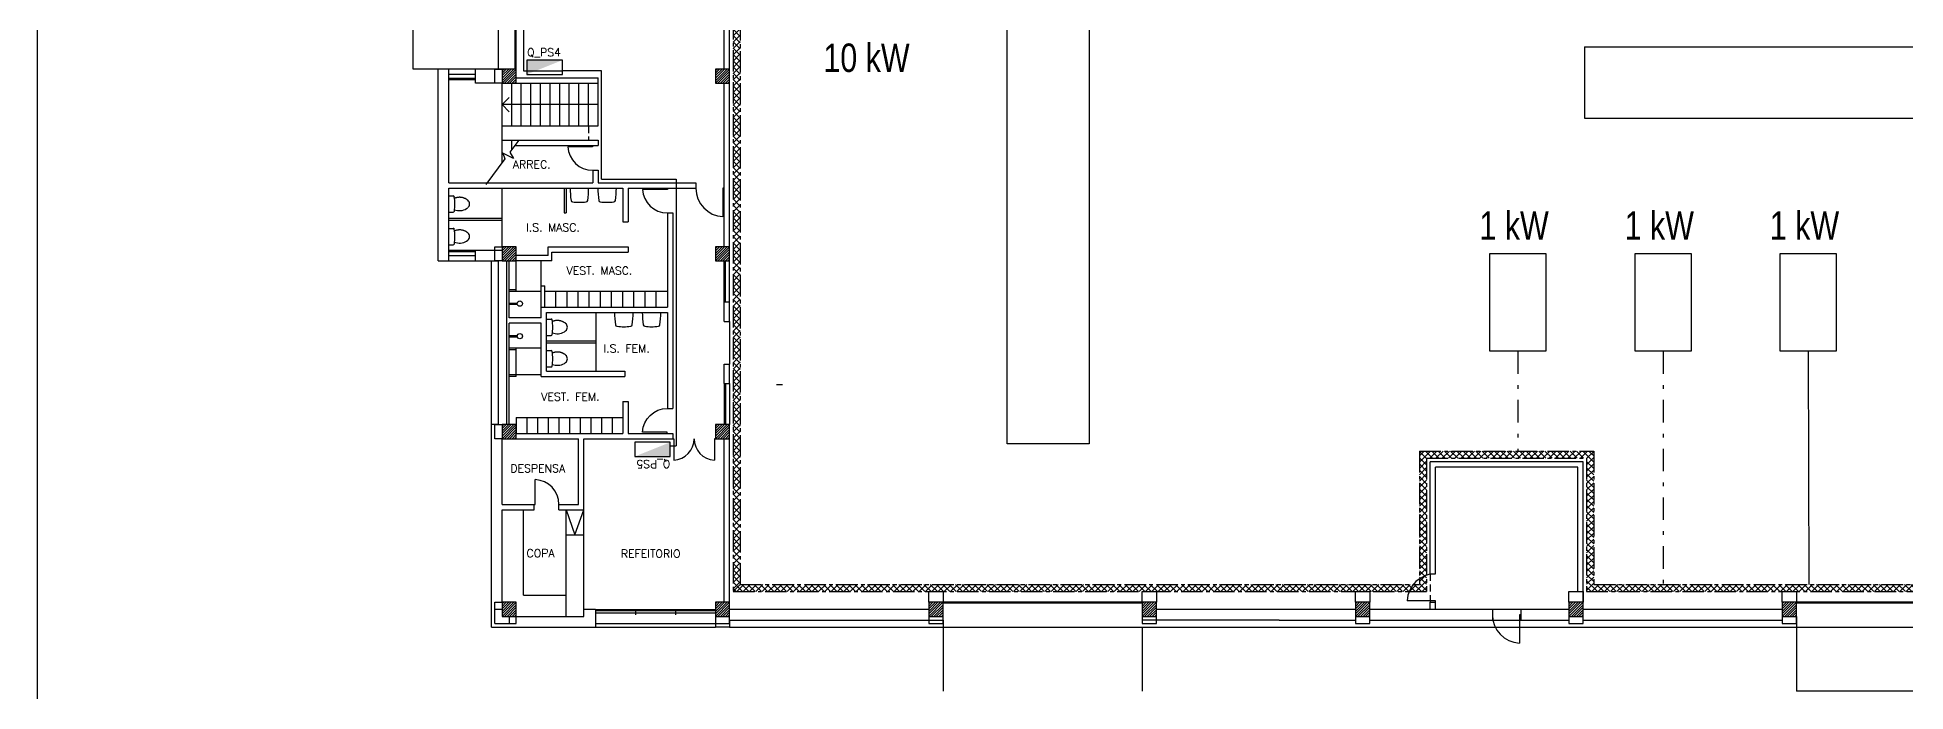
# Model space of a CAD drawing. Extents: x -8 to 729, y -363 to 534.
# Drawn here: x 254.1 to 306.6, y 10.5 to 28.9 of the extents above; entities that cross this region are included whole.
import ezdxf

# ---------------------------------------------------------------- set-up
doc = ezdxf.new("R2010")
doc.units = 0
doc.header["$LTSCALE"] = 0.8
doc.header["$MEASUREMENT"] = 0
for name, pattern in [('CENTER2', [1.125, 0.75, -0.125, 0.125, -0.125]), ('DASHDOT2', [1.5875, 0.79375, -0.396875, 0, -0.396875]), ('HIDDEN', [0.375, 0.25, -0.125])]:
    doc.linetypes.add(name, pattern=pattern)
doc.layers.get('0').update_dxf_attribs({"color": 3, "linetype": 'CONTINUOUS'})
for name, color, linetype in [('1', 7, 'CONTINUOUS'), ('Desenho base', 7, 'CONTINUOUS'), ('Quadros', 170, 'CONTINUOUS'), ('Quadros Eléctricos', 41, 'CONTINUOUS')]:
    doc.layers.add(name, color=color, linetype=linetype)
doc.styles.add('ROMANS', font='romans', dxfattribs={"width": 0.9})
doc.styles.add('TXP', font='txp')

# ---------------------------------------------------------------- blocks, each defined once
blk = doc.blocks.new('PE')
for p, q in [((5, 0), (5, 100)), ((0, 0), (5, 0))]:
    blk.add_line(p, q)
blk.add_arc((0, 0), 100, 0, 87.13402)
blk = doc.blocks.new('PD')
for p, q in [((-5, 0), (-5, 100)), ((0, 0), (-5, 0))]:
    blk.add_line(p, q)
blk.add_arc((0, 0), 100, 92.86598, 180)
blk = doc.blocks.new('*X14')
at = {"color": 0}
for p, q in [((15.8, 29.801), (16.199, 30.2)), ((15.8, 29.871), (16.129, 30.2)), ((15.8, 29.942), (16.058, 30.2)), ((15.8, 30.013), (15.987, 30.2)), ((15.8, 30.084), (15.916, 30.2)), ((15.8, 30.154), (15.846, 30.2)), ((15.87, 29.8), (16.2, 30.13)), ((15.941, 29.8), (16.2, 30.059)), ((16.011, 29.8), (16.2, 29.989)), ((16.082, 29.8), (16.2, 29.918)), ((16.153, 29.8), (16.2, 29.847))]:
    blk.add_line(p, q, dxfattribs=at)
blk = doc.blocks.new('Folha A3')
at = {"color": 0}
blk.add_line((21, 1), (21, 288), dxfattribs=at)
blk = doc.blocks.new('QUAD')
for p, q in [((0, 0), (0, 0.4)), ((0, 0.4), (1, 0.4)), ((1, 0), (0, 0)), ((1, 0.4), (1, 0))]:
    blk.add_line(p, q)
blk.add_solid([(0, 0.4), (1, 0.4), (1, 0), (1, 0.4)])

msp = doc.modelspace()

# ---------------------------------------------------------------- hatches: boundary and pattern name
at = {"layer": 'Quadros Eléctricos'}
h = msp.add_hatch(dxfattribs=at)
h.set_pattern_fill('ANSI37', color=256)
h.paths.add_polyline_path([(281.345, 32.356), (273.845, 32.356), (273.845, 32.156), (281.345, 32.156)])
h.paths.add_polyline_path([(273.845, 32.156), (273.845, 32.356), (273.845, 42.356), (276.031, 42.356), (276.031, 42.556), (273.645, 42.556), (273.645, 36.886), (273.545, 36.886), (273.545, 36.686), (273.645, 36.686), (273.645, 13.356), (273.845, 13.556)])
h.paths.add_polyline_path([(293.145, 17.106), (297.645, 17.106), (297.645, 13.356), (309.545, 13.356), (309.545, 13.556), (297.845, 13.556), (297.845, 17.306), (292.945, 17.306), (292.945, 13.556), (273.845, 13.556), (273.645, 13.356), (293.145, 13.356)])

# ---------------------------------------------------------------- linework, layer by layer
at = {"layer": 'Desenho base', "color": 7}
for p, q in [((264.645, 28.056), (264.645, 32.656)), ((267.045, 28.056), (267.045, 32.656)), ((273.395, 28.056), (273.395, 32.656)), ((273.545, 28.056), (273.545, 32.656)), ((267.515, 28.056), (267.515, 29.656)), ((267.545, 28.056), (267.545, 29.656)), ((297.584, 28.682), (307.641, 28.682)), ((297.584, 28.682), (297.584, 26.673)), ((265.345, 28.056), (264.645, 28.056)), ((265.645, 28.056), (265.345, 28.056)), ((265.345, 22.656), (265.345, 28.056)), ((266.395, 28.056), (265.645, 28.056)), ((265.645, 24.856), (265.645, 28.056)), ((266.395, 27.906), (265.645, 27.906)), ((266.395, 27.656), (266.395, 28.056)), ((267.145, 28.056), (266.395, 28.056)), ((267.545, 28.056), (267.145, 28.056)), ((267.145, 28.056), (267.145, 27.656)), ((267.545, 27.656), (267.545, 28.056)), ((273.545, 28.056), (273.145, 28.056)), ((273.145, 28.056), (273.145, 27.656)), ((273.545, 27.656), (273.545, 28.056)), ((266.395, 27.786), (265.645, 27.786)), ((266.395, 27.756), (265.645, 27.756)), ((267.145, 27.656), (266.395, 27.656)), ((267.145, 26.456), (267.145, 27.656)), ((267.145, 27.656), (267.545, 27.656)), ((267.415, 26.456), (267.415, 27.656)), ((267.545, 27.806), (269.845, 27.806)), ((267.545, 27.656), (269.845, 27.656)), ((267.685, 26.456), (267.685, 27.656)), ((267.955, 26.456), (267.955, 27.656)), ((268.225, 26.456), (268.225, 27.656)), ((268.495, 26.456), (268.495, 27.656)), ((268.765, 26.456), (268.765, 27.656)), ((269.035, 26.456), (269.035, 27.656)), ((269.305, 26.456), (269.305, 27.656)), ((269.575, 26.456), (269.575, 27.656)), ((269.845, 27.656), (269.845, 27.806)), ((269.845, 26.456), (269.845, 27.656)), ((273.145, 27.656), (273.545, 27.656)), ((273.395, 23.056), (273.395, 27.656)), ((273.545, 23.056), (273.545, 27.656)), ((267.145, 27.056), (267.345, 27.256)), ((267.145, 27.056), (267.345, 26.856)), ((269.845, 27.056), (267.145, 27.056)), ((267.145, 26.056), (267.145, 26.456)), ((267.145, 26.456), (269.845, 26.456)), ((297.584, 26.673), (307.641, 26.673)), ((267.145, 26.056), (267.614, 26.056)), ((267.614, 26.056), (267.362, 25.716)), ((267.502, 25.906), (269.845, 25.906)), ((267.614, 26.056), (269.845, 26.056)), ((269.845, 26.056), (269.845, 25.906)), ((267.224, 25.532), (266.685, 24.806)), ((267.168, 25.687), (267.224, 25.532)), ((267.47, 25.539), (267.168, 25.687)), ((267.362, 25.716), (267.47, 25.539)), ((265.645, 24.856), (269.695, 24.856)), ((265.645, 22.656), (265.645, 24.706)), ((265.645, 24.706), (270.545, 24.706)), ((267.145, 23.056), (267.145, 24.706)), ((268.895, 24.706), (268.895, 24.006)), ((268.945, 24.706), (268.945, 24.006)), ((269.695, 25.206), (269.845, 25.206)), ((269.695, 25.206), (269.695, 24.856)), ((269.845, 25.206), (269.845, 24.856)), ((269.845, 24.856), (272.595, 24.856)), ((270.545, 24.706), (270.545, 23.756)), ((270.695, 24.706), (272.595, 24.706)), ((270.695, 24.706), (270.695, 23.756)), ((272.595, 24.856), (272.595, 24.706)), ((265.645, 23.856), (267.145, 23.856)), ((265.645, 23.806), (267.145, 23.806)), ((268.895, 24.006), (268.945, 24.006)), ((270.545, 23.756), (270.695, 23.756)), ((271.795, 24.006), (271.945, 24.006)), ((271.795, 24.006), (271.795, 21.356)), ((271.945, 24.006), (271.945, 18.506)), ((265.345, 22.656), (265.645, 22.656)), ((265.645, 22.956), (266.395, 22.956)), ((265.645, 22.926), (266.395, 22.926)), ((265.645, 22.806), (266.395, 22.806)), ((265.645, 22.656), (266.395, 22.656)), ((266.395, 22.956), (267.145, 22.956)), ((266.395, 22.656), (266.395, 22.956)), ((266.395, 22.656), (267.045, 22.656)), ((266.845, 18.056), (266.845, 22.656)), ((267.045, 18.056), (267.045, 22.656)), ((267.545, 23.056), (267.145, 23.056)), ((267.145, 23.056), (267.145, 22.656)), ((267.145, 22.656), (267.545, 22.656)), ((267.276, 18.056), (267.276, 22.656)), ((267.345, 21.056), (267.345, 22.656)), ((267.545, 22.656), (267.545, 23.056)), ((268.445, 22.806), (267.545, 22.806)), ((267.545, 21.806), (267.545, 22.656)), ((268.545, 22.656), (267.545, 22.656)), ((268.245, 21.956), (268.245, 22.656)), ((268.445, 23.056), (270.695, 23.056)), ((268.445, 22.806), (268.445, 23.056)), ((268.545, 22.656), (268.545, 22.906)), ((268.545, 22.906), (270.695, 22.906)), ((270.695, 23.056), (270.695, 22.906)), ((273.545, 23.056), (273.145, 23.056)), ((273.145, 23.056), (273.145, 22.656)), ((273.145, 22.656), (273.545, 22.656)), ((273.395, 21.506), (273.395, 22.656)), ((273.425, 21.506), (273.425, 22.656)), ((273.545, 22.656), (273.545, 23.056)), ((273.545, 21.506), (273.545, 22.656)), ((267.345, 21.856), (267.545, 21.856)), ((267.345, 21.806), (267.545, 21.806)), ((267.545, 21.806), (268.245, 21.806)), ((268.245, 21.956), (268.345, 21.956)), ((268.245, 21.356), (268.245, 21.956)), ((268.345, 21.356), (268.345, 21.956)), ((268.345, 21.806), (271.795, 21.806)), ((268.659, 21.356), (268.659, 21.806)), ((268.972, 21.356), (268.972, 21.806)), ((269.285, 21.356), (269.285, 21.806)), ((269.598, 21.356), (269.598, 21.806)), ((269.912, 21.356), (269.912, 21.806)), ((270.225, 21.356), (270.225, 21.806)), ((270.538, 21.356), (270.538, 21.806)), ((270.852, 21.356), (270.852, 21.806)), ((271.165, 21.356), (271.165, 21.806)), ((271.478, 21.356), (271.478, 21.806)), ((267.345, 21.471), (267.572, 21.471)), ((267.345, 21.441), (267.572, 21.441)), ((268.245, 21.056), (267.345, 21.056)), ((268.245, 21.056), (268.245, 21.356)), ((268.245, 21.356), (271.795, 21.356)), ((268.395, 19.556), (268.395, 21.206)), ((268.395, 21.206), (271.795, 21.206)), ((269.795, 19.556), (269.795, 21.206)), ((271.795, 21.206), (271.795, 18.506)), ((273.395, 20.956), (273.395, 21.506)), ((273.395, 21.506), (273.545, 21.506)), ((273.545, 20.956), (273.545, 21.506)), ((268.245, 20.906), (267.345, 20.906)), ((267.345, 18.056), (267.345, 20.906)), ((267.345, 20.556), (267.572, 20.556)), ((267.345, 20.526), (267.572, 20.526)), ((268.245, 19.406), (268.245, 20.906)), ((273.395, 20.956), (273.545, 20.956)), ((273.545, 20.956), (273.545, 19.756)), ((268.245, 20.206), (267.345, 20.206)), ((267.545, 20.156), (267.345, 20.156)), ((267.545, 19.406), (267.545, 20.206)), ((268.395, 20.406), (269.795, 20.406)), ((268.395, 20.356), (269.795, 20.356)), ((268.245, 19.456), (267.345, 19.456)), ((268.395, 19.556), (270.595, 19.556)), ((270.595, 19.556), (270.595, 19.406)), ((273.395, 19.756), (273.545, 19.756)), ((273.395, 19.206), (273.395, 19.756)), ((273.545, 19.206), (273.545, 19.756)), ((267.545, 19.406), (267.345, 19.406)), ((268.245, 19.406), (270.595, 19.406)), ((273.395, 19.206), (273.545, 19.206)), ((273.395, 19.206), (273.395, 18.056)), ((273.425, 19.206), (273.425, 18.056)), ((273.545, 19.206), (273.545, 18.056)), ((270.545, 18.706), (270.545, 17.806)), ((270.545, 18.706), (270.695, 18.706)), ((270.695, 18.706), (270.695, 17.806)), ((271.795, 18.506), (271.945, 18.506)), ((267.045, 18.056), (266.845, 18.056)), ((266.845, 12.356), (266.845, 18.056)), ((267.545, 18.056), (267.145, 18.056)), ((267.145, 18.056), (267.145, 17.656)), ((267.545, 18.256), (267.545, 17.806)), ((267.545, 18.256), (270.545, 18.256)), ((267.545, 17.656), (267.545, 18.056)), ((267.845, 18.256), (267.845, 17.806)), ((268.145, 18.256), (268.145, 17.806)), ((268.445, 18.256), (268.445, 17.806)), ((268.745, 18.256), (268.745, 17.806)), ((269.045, 18.256), (269.045, 17.806)), ((269.345, 18.256), (269.345, 17.806)), ((269.645, 18.256), (269.645, 17.806)), ((269.945, 18.256), (269.945, 17.806)), ((270.245, 18.256), (270.245, 17.806)), ((273.545, 18.056), (273.145, 18.056)), ((273.145, 18.056), (273.145, 17.656)), ((273.545, 17.656), (273.545, 18.056)), ((267.145, 15.806), (267.145, 17.656)), ((267.145, 17.656), (267.545, 17.656)), ((267.545, 17.806), (270.545, 17.806)), ((267.545, 17.656), (269.295, 17.656)), ((269.295, 15.806), (269.295, 17.656)), ((269.445, 17.656), (271.945, 17.656)), ((269.445, 15.656), (269.445, 17.656)), ((270.695, 17.806), (271.945, 17.806)), ((271.945, 17.806), (271.945, 17.656)), ((273.145, 17.656), (273.545, 17.656)), ((273.395, 13.056), (273.395, 17.656)), ((273.545, 13.056), (273.545, 17.656)), ((293.245, 13.856), (293.245, 17.006)), ((297.545, 17.006), (293.245, 17.006)), ((293.395, 13.856), (293.395, 16.856)), ((297.395, 16.856), (293.395, 16.856)), ((297.395, 13.356), (297.395, 16.856)), ((297.545, 13.056), (297.545, 17.006)), ((267.145, 15.806), (268.045, 15.806)), ((268.045, 15.656), (268.045, 15.806)), ((268.745, 15.806), (269.295, 15.806)), ((268.745, 15.656), (268.745, 15.806)), ((267.145, 15.656), (268.045, 15.656)), ((267.145, 13.056), (267.145, 15.656)), ((267.745, 13.256), (267.745, 15.656)), ((268.745, 15.656), (269.445, 15.656)), ((268.945, 15.656), (269.195, 14.956)), ((268.945, 12.656), (268.945, 15.656)), ((269.195, 14.956), (269.445, 15.656)), ((269.445, 12.856), (269.445, 15.656)), ((268.945, 14.956), (269.445, 14.956)), ((293.245, 13.856), (293.395, 13.856)), ((267.745, 13.256), (268.945, 13.256)), ((266.945, 13.056), (267.145, 13.056)), ((266.945, 12.456), (266.945, 13.056)), ((267.145, 12.856), (266.945, 12.856)), ((267.545, 13.056), (267.145, 13.056)), ((267.145, 13.056), (267.145, 12.656)), ((267.145, 12.656), (267.545, 12.656)), ((267.345, 12.656), (267.345, 12.456)), ((267.545, 12.656), (267.545, 13.056)), ((267.545, 12.656), (269.445, 12.656)), ((267.545, 12.456), (267.545, 12.656)), ((269.77, 12.856), (269.445, 12.856)), ((269.445, 12.656), (269.445, 12.856)), ((269.77, 12.856), (273.145, 12.856)), ((269.77, 12.856), (269.77, 12.356)), ((269.77, 12.826), (273.145, 12.826)), ((269.77, 12.756), (273.145, 12.756)), ((270.895, 12.856), (270.895, 12.706)), ((272.02, 12.856), (272.02, 12.706)), ((273.545, 13.056), (273.145, 13.056)), ((273.145, 13.056), (273.145, 12.656)), ((273.145, 12.656), (273.145, 12.356)), ((273.145, 12.656), (273.545, 12.656)), ((273.545, 12.656), (273.545, 13.056)), ((279.145, 12.856), (273.545, 12.856)), ((279.545, 13.056), (279.145, 13.056)), ((279.145, 13.056), (279.145, 12.656)), ((279.145, 12.656), (279.545, 12.656)), ((285.145, 13.056), (279.545, 13.056)), ((279.545, 12.656), (279.545, 13.056)), ((285.145, 13.026), (279.545, 13.026)), ((279.545, 12.556), (279.545, 12.656)), ((285.545, 13.056), (285.145, 13.056)), ((285.145, 13.056), (285.145, 12.656)), ((285.145, 12.656), (285.145, 12.556)), ((285.145, 12.656), (285.545, 12.656)), ((285.545, 12.656), (285.545, 13.056)), ((291.145, 12.856), (285.545, 12.856)), ((291.545, 13.056), (291.145, 13.056)), ((291.145, 13.056), (291.145, 12.656)), ((291.145, 12.656), (291.545, 12.656)), ((291.545, 12.656), (291.545, 13.056)), ((297.145, 12.856), (291.545, 12.856)), ((293.245, 13.056), (293.395, 13.056)), ((293.245, 12.856), (293.245, 13.056)), ((293.395, 12.856), (293.395, 13.056)), ((294.995, 12.856), (293.395, 12.856)), ((294.995, 12.856), (294.995, 12.556)), ((295.795, 12.856), (295.795, 12.556)), ((297.145, 12.856), (295.795, 12.856)), ((297.545, 13.056), (297.145, 13.056)), ((297.145, 13.056), (297.145, 12.656)), ((297.145, 12.656), (297.545, 12.656)), ((297.545, 12.656), (297.545, 13.056)), ((303.145, 12.856), (297.545, 12.856)), ((303.545, 13.056), (303.145, 13.056)), ((303.145, 13.056), (303.145, 12.656)), ((303.145, 12.656), (303.545, 12.656)), ((309.145, 13.056), (303.545, 13.056)), ((303.545, 12.656), (303.545, 13.056)), ((309.145, 13.026), (303.545, 13.026)), ((303.545, 12.656), (303.545, 12.556)), ((266.845, 12.356), (269.77, 12.356)), ((266.945, 12.456), (267.545, 12.456)), ((269.77, 12.456), (273.145, 12.456)), ((269.77, 12.356), (273.145, 12.356)), ((273.545, 12.356), (273.145, 12.356)), ((273.545, 12.556), (273.545, 12.356)), ((273.545, 12.556), (279.545, 12.556)), ((273.545, 12.356), (309.145, 12.356)), ((279.545, 12.556), (279.545, 10.556)), ((288.995, 12.556), (285.145, 12.556)), ((285.145, 12.356), (285.145, 10.556)), ((288.995, 12.556), (291.145, 12.556)), ((291.545, 12.556), (297.145, 12.556)), ((297.545, 12.556), (303.145, 12.556)), ((303.545, 12.556), (303.545, 10.556)), ((309.145, 10.556), (303.545, 10.556))]:
    msp.add_line(p, q, dxfattribs=at)
at = {"layer": 'Desenho base', "color": 7, "linetype": 'HIDDEN'}
for p, q in [((269.575, 26.456), (269.575, 26.056)), ((293.245, 13.856), (293.245, 13.056))]:
    msp.add_line(p, q, dxfattribs=at)
at = {"layer": 'Desenho base', "color": 7, "linetype": 'Continuous'}
for p, q in [((267.145, 25.425), (267.145, 26.056)), ((267.415, 25.788), (267.415, 26.056)), ((265.645, 24.489), (265.773, 24.489)), ((265.814, 24.421), (265.809, 24.419)), ((265.825, 24.425), (265.814, 24.421)), ((265.836, 24.429), (265.825, 24.425)), ((265.847, 24.432), (265.836, 24.429)), ((265.859, 24.435), (265.847, 24.432)), ((265.87, 24.438), (265.859, 24.435)), ((265.882, 24.44), (265.87, 24.438)), ((265.894, 24.442), (265.882, 24.44)), ((265.906, 24.444), (265.894, 24.442)), ((265.917, 24.445), (265.906, 24.444)), ((265.929, 24.446), (265.917, 24.445)), ((265.941, 24.447), (265.929, 24.446)), ((265.953, 24.447), (265.941, 24.447)), ((265.965, 24.447), (265.953, 24.447)), ((265.977, 24.446), (265.965, 24.447)), ((265.989, 24.445), (265.977, 24.446)), ((266, 24.443), (265.989, 24.445)), ((266.012, 24.442), (266, 24.443)), ((266.024, 24.439), (266.012, 24.442)), ((266.036, 24.437), (266.024, 24.439)), ((266.047, 24.434), (266.036, 24.437)), ((266.059, 24.431), (266.047, 24.434)), ((266.07, 24.427), (266.059, 24.431)), ((266.081, 24.423), (266.07, 24.427)), ((266.092, 24.418), (266.081, 24.423)), ((266.103, 24.414), (266.092, 24.418)), ((266.114, 24.409), (266.103, 24.414)), ((266.124, 24.403), (266.114, 24.409)), ((266.135, 24.397), (266.124, 24.403)), ((266.145, 24.391), (266.135, 24.397)), ((266.155, 24.385), (266.145, 24.391)), ((266.165, 24.378), (266.155, 24.385)), ((266.174, 24.371), (266.165, 24.378)), ((266.184, 24.363), (266.174, 24.371)), ((265.645, 24.029), (265.773, 24.029)), ((265.81, 24.099), (265.849, 24.087)), ((265.645, 23.572), (265.773, 23.572)), ((265.814, 23.504), (265.809, 23.502)), ((265.81, 23.183), (265.849, 23.171)), ((265.825, 23.508), (265.814, 23.504)), ((265.836, 23.512), (265.825, 23.508)), ((265.847, 23.516), (265.836, 23.512)), ((265.859, 23.519), (265.847, 23.516)), ((265.87, 23.521), (265.859, 23.519)), ((265.882, 23.524), (265.87, 23.521)), ((265.894, 23.526), (265.882, 23.524)), ((265.906, 23.527), (265.894, 23.526)), ((265.917, 23.529), (265.906, 23.527)), ((265.929, 23.53), (265.917, 23.529)), ((265.941, 23.53), (265.929, 23.53)), ((265.953, 23.53), (265.941, 23.53)), ((265.965, 23.53), (265.953, 23.53)), ((265.977, 23.529), (265.965, 23.53)), ((265.989, 23.528), (265.977, 23.529)), ((266, 23.527), (265.989, 23.528)), ((266.012, 23.525), (266, 23.527)), ((266.024, 23.523), (266.012, 23.525)), ((266.036, 23.52), (266.024, 23.523)), ((266.047, 23.517), (266.036, 23.52)), ((266.059, 23.514), (266.047, 23.517)), ((266.07, 23.51), (266.059, 23.514)), ((266.081, 23.506), (266.07, 23.51)), ((266.092, 23.502), (266.081, 23.506)), ((266.103, 23.497), (266.092, 23.502)), ((266.114, 23.492), (266.103, 23.497)), ((266.124, 23.486), (266.114, 23.492)), ((266.135, 23.481), (266.124, 23.486)), ((266.145, 23.475), (266.135, 23.481)), ((266.155, 23.468), (266.145, 23.475)), ((266.165, 23.461), (266.155, 23.468)), ((266.174, 23.454), (266.165, 23.461)), ((266.184, 23.447), (266.174, 23.454)), ((265.645, 23.112), (265.773, 23.112)), ((268.395, 21.023), (268.523, 21.023)), ((268.395, 20.563), (268.523, 20.563)), ((268.564, 20.955), (268.559, 20.953)), ((268.56, 20.634), (268.599, 20.622)), ((268.575, 20.959), (268.564, 20.955)), ((268.586, 20.963), (268.575, 20.959)), ((268.597, 20.966), (268.586, 20.963)), ((268.609, 20.97), (268.597, 20.966)), ((268.62, 20.972), (268.609, 20.97)), ((268.632, 20.975), (268.62, 20.972)), ((268.644, 20.977), (268.632, 20.975)), ((268.656, 20.978), (268.644, 20.977)), ((268.667, 20.98), (268.656, 20.978)), ((268.679, 20.981), (268.667, 20.98)), ((268.691, 20.981), (268.679, 20.981)), ((268.703, 20.981), (268.691, 20.981)), ((268.715, 20.981), (268.703, 20.981)), ((268.727, 20.98), (268.715, 20.981)), ((268.739, 20.979), (268.727, 20.98)), ((268.75, 20.978), (268.739, 20.979)), ((268.762, 20.976), (268.75, 20.978)), ((268.774, 20.974), (268.762, 20.976)), ((268.786, 20.971), (268.774, 20.974)), ((268.797, 20.968), (268.786, 20.971)), ((268.809, 20.965), (268.797, 20.968)), ((268.82, 20.961), (268.809, 20.965)), ((268.831, 20.957), (268.82, 20.961)), ((268.842, 20.953), (268.831, 20.957)), ((268.853, 20.948), (268.842, 20.953)), ((268.864, 20.943), (268.853, 20.948)), ((268.874, 20.937), (268.864, 20.943)), ((268.885, 20.932), (268.874, 20.937)), ((268.895, 20.925), (268.885, 20.932)), ((268.905, 20.919), (268.895, 20.925)), ((268.915, 20.912), (268.905, 20.919)), ((268.924, 20.905), (268.915, 20.912)), ((268.934, 20.898), (268.924, 20.905)), ((268.395, 20.135), (268.523, 20.135)), ((268.564, 20.067), (268.559, 20.065)), ((268.575, 20.071), (268.564, 20.067)), ((268.586, 20.075), (268.575, 20.071)), ((268.597, 20.078), (268.586, 20.075)), ((268.609, 20.082), (268.597, 20.078)), ((268.62, 20.084), (268.609, 20.082)), ((268.632, 20.087), (268.62, 20.084)), ((268.644, 20.089), (268.632, 20.087)), ((268.656, 20.09), (268.644, 20.089)), ((268.667, 20.092), (268.656, 20.09)), ((268.679, 20.093), (268.667, 20.092)), ((268.691, 20.093), (268.679, 20.093)), ((268.703, 20.093), (268.691, 20.093)), ((268.715, 20.093), (268.703, 20.093)), ((268.727, 20.092), (268.715, 20.093)), ((268.739, 20.091), (268.727, 20.092)), ((268.75, 20.09), (268.739, 20.091)), ((268.762, 20.088), (268.75, 20.09)), ((268.774, 20.086), (268.762, 20.088)), ((268.786, 20.083), (268.774, 20.086)), ((268.797, 20.08), (268.786, 20.083)), ((268.809, 20.077), (268.797, 20.08)), ((268.82, 20.073), (268.809, 20.077)), ((268.831, 20.069), (268.82, 20.073)), ((268.842, 20.065), (268.831, 20.069)), ((268.853, 20.06), (268.842, 20.065)), ((268.864, 20.055), (268.853, 20.06)), ((268.874, 20.049), (268.864, 20.055)), ((268.885, 20.044), (268.874, 20.049)), ((268.895, 20.037), (268.885, 20.044)), ((268.905, 20.031), (268.895, 20.037)), ((268.915, 20.024), (268.905, 20.031)), ((268.924, 20.017), (268.915, 20.024)), ((268.934, 20.01), (268.924, 20.017)), ((268.395, 19.675), (268.523, 19.675)), ((268.56, 19.746), (268.599, 19.734))]:
    msp.add_line(p, q, dxfattribs=at)
at = {"layer": 'Desenho base', "color": 7}
for points in [[(281.345, 34.373), (283.657, 34.373), (283.657, 17.509), (281.345, 17.509)], [(267.145, 27.656), (267.545, 27.656), (267.545, 28.056), (267.145, 28.056)], [(273.145, 27.656), (273.545, 27.656), (273.545, 28.056), (273.145, 28.056)], [(267.145, 22.656), (267.545, 22.656), (267.545, 23.056), (267.145, 23.056)], [(273.145, 22.656), (273.545, 22.656), (273.545, 23.056), (273.145, 23.056)], [(294.924, 22.868), (296.498, 22.868), (296.498, 20.115), (294.924, 20.115)], [(299.007, 22.868), (300.581, 22.868), (300.581, 20.115), (299.007, 20.115)], [(303.09, 22.868), (304.665, 22.868), (304.665, 20.115), (303.09, 20.115)], [(267.145, 17.656), (267.545, 17.656), (267.545, 18.056), (267.145, 18.056)], [(273.145, 17.656), (273.545, 17.656), (273.545, 18.056), (273.145, 18.056)], [(267.145, 12.656), (267.545, 12.656), (267.545, 13.056), (267.145, 13.056)], [(273.145, 12.656), (273.545, 12.656), (273.545, 13.056), (273.145, 13.056)], [(279.145, 12.656), (279.545, 12.656), (279.545, 13.056), (279.145, 13.056)], [(285.145, 12.656), (285.545, 12.656), (285.545, 13.056), (285.145, 13.056)], [(291.145, 12.656), (291.545, 12.656), (291.545, 13.056), (291.145, 13.056)], [(297.145, 12.656), (297.545, 12.656), (297.545, 13.056), (297.145, 13.056)], [(303.145, 12.656), (303.545, 12.656), (303.545, 13.056), (303.145, 13.056)]]:
    msp.add_lwpolyline(points, close=True, dxfattribs=at)
for points in [[(267.145, 27.656), (266.945, 27.656), (266.945, 28.056), (267.145, 28.056)], [(267.145, 22.656), (266.945, 22.656), (266.945, 23.056), (267.145, 23.056)], [(267.145, 17.656), (266.945, 17.656), (266.945, 18.056), (267.145, 18.056)], [(279.145, 13.056), (279.145, 13.356), (279.545, 13.356), (279.545, 13.056)], [(285.145, 13.056), (285.145, 13.356), (285.545, 13.356), (285.545, 13.056)], [(291.145, 13.056), (291.145, 13.356), (291.545, 13.356), (291.545, 13.056)], [(297.145, 13.056), (297.145, 13.356), (297.545, 13.356), (297.545, 13.056)], [(303.145, 13.056), (303.145, 13.356), (303.545, 13.356), (303.545, 13.056)], [(273.145, 12.656), (273.145, 12.456), (273.545, 12.456), (273.545, 12.656)], [(279.145, 12.656), (279.145, 12.456), (279.545, 12.456), (279.545, 12.656)], [(285.145, 12.656), (285.145, 12.456), (285.545, 12.456), (285.545, 12.656)], [(291.145, 12.656), (291.145, 12.456), (291.545, 12.456), (291.545, 12.656)], [(297.145, 12.656), (297.145, 12.456), (297.545, 12.456), (297.545, 12.656)], [(303.145, 12.656), (303.145, 12.456), (303.545, 12.456), (303.545, 12.656)]]:
    msp.add_lwpolyline(points, dxfattribs=at)
for centre in [(267.645, 21.456), (267.645, 20.541)]:
    msp.add_circle(centre, 0.075, dxfattribs=at)
at = {"layer": 'Desenho base', "color": 7, "linetype": 'Continuous'}
for centre, radius, start, end in [((271.459, 24.706), 2.4, 180, 188.3281), ((267.179, 24.706), 2.4, 351.6718, 0), ((272.238, 24.706), 2.4, 180, 188.3281), ((267.958, 24.706), 2.4, 351.6718, 0), ((265.773, 24.459), 0.03, 9.8919, 90), ((264.62, 24.258), 1.2, 350.2069, 9.8919), ((266.098, 24.26), 0.134, 309.0617, 50.6673), ((269.132, 24.365), 0.048, 188.3282, 263.0723), ((269.319, 25.906), 1.6, 263.0723, 276.9277), ((269.507, 24.365), 0.048, 276.9277, 351.6718), ((269.911, 24.365), 0.048, 188.3282, 263.0723), ((270.098, 25.906), 1.6, 263.0723, 276.9277), ((270.285, 24.365), 0.048, 276.9277, 351.6718), ((265.773, 24.059), 0.03, 270, 350.207), ((265.951, 24.441), 0.368, 253.7367, 309.0617), ((265.773, 23.542), 0.03, 9.8919, 90), ((265.773, 23.142), 0.03, 270, 350.207), ((264.62, 23.341), 1.2, 350.2069, 9.8919), ((265.951, 23.525), 0.368, 253.7367, 309.0617), ((266.098, 23.343), 0.134, 309.0617, 50.6673), ((268.523, 20.993), 0.03, 9.8919, 90), ((272.709, 21.206), 2.4, 180, 188.3281), ((268.429, 21.206), 2.4, 351.6718, 0), ((273.488, 21.206), 2.4, 180, 188.3281), ((269.208, 21.206), 2.4, 351.6718, 0), ((268.523, 20.593), 0.03, 270, 350.207), ((267.37, 20.792), 1.2, 350.2069, 9.8919), ((268.701, 20.976), 0.368, 253.7367, 309.0617), ((268.848, 20.794), 0.134, 309.0617, 50.6673), ((270.382, 20.865), 0.048, 188.3282, 263.0723), ((270.569, 22.406), 1.6, 263.0723, 276.9277), ((270.757, 20.865), 0.048, 276.9277, 351.6718), ((271.161, 20.865), 0.048, 188.3282, 263.0723), ((271.348, 22.406), 1.6, 263.0723, 276.9277), ((271.535, 20.865), 0.048, 276.9277, 351.6718), ((268.523, 20.105), 0.03, 9.8919, 90), ((267.37, 19.904), 1.2, 350.2069, 9.8919), ((268.848, 19.906), 0.134, 309.0617, 50.6673), ((268.523, 19.705), 0.03, 270, 350.207), ((268.701, 20.088), 0.368, 253.7367, 309.0617)]:
    msp.add_arc(centre, radius, start, end, dxfattribs=at)
at = {"layer": 'Quadros Eléctricos', "linetype": 'CENTER2'}
for p, q in [((273.645, 36.686), (273.645, 13.356)), ((273.845, 32.156), (273.845, 13.556)), ((292.945, 17.306), (292.945, 13.556)), ((292.945, 17.306), (297.845, 17.306)), ((293.145, 17.106), (293.145, 13.356)), ((293.145, 17.106), (297.645, 17.106)), ((297.645, 17.106), (297.645, 13.356)), ((297.845, 17.306), (297.845, 13.556)), ((273.645, 13.356), (293.145, 13.356)), ((273.845, 13.556), (292.945, 13.556)), ((297.645, 13.356), (309.545, 13.356)), ((297.845, 13.556), (309.545, 13.556))]:
    msp.add_line(p, q, dxfattribs=at)
at = {"layer": 'Quadros Eléctricos'}
for p, q in [((267.745, 32.806), (267.745, 28.006)), ((267.745, 28.006), (268.845, 28.006)), ((269.945, 28.006), (268.845, 28.006)), ((269.945, 24.956), (269.945, 28.006)), ((269.945, 24.956), (272.045, 24.956)), ((272.045, 24.956), (272.045, 17.456)), ((274.861, 19.182), (275.031, 19.182)), ((271.875, 17.456), (272.045, 17.456)), ((273.845, 13.556), (273.645, 13.356))]:
    msp.add_line(p, q, dxfattribs=at)
at = {"layer": 'Quadros Eléctricos', "linetype": 'DASHDOT2'}
for p, q in [((295.711, 20.115), (295.711, 17.306)), ((299.794, 20.115), (299.794, 13.556))]:
    msp.add_line(p, q, dxfattribs=at)
at = {"layer": 'Quadros Eléctricos', "linetype": 'Continuous'}
msp.add_line((303.878, 20.115), (303.889, 13.556), dxfattribs=at)

# ---------------------------------------------------------------- block references
at = {"layer": '1', "xscale": 0.2268822454281782, "yscale": 0.2268822454281782, "zscale": 0.2268822454281782}
msp.add_blockref('Folha A3', (249.312, -2.197), dxfattribs=at)
at = {"layer": 'Desenho base', "color": 7}
for p in [(251.345, -2.144), (257.345, -2.144), (251.345, -7.144), (257.345, -7.144), (251.345, -12.144), (257.345, -12.144), (251.345, -17.144), (257.345, -17.144), (263.345, -17.144), (269.345, -17.144), (275.345, -17.144), (281.345, -17.144), (287.345, -17.144)]:
    msp.add_blockref('*X14', p, dxfattribs=at)
for name, p, xscale, yscale, zscale, rotation in [('PD', (269.692, 25.906), 0.006999999999999999, 0.006999999999999999, 0.006999999999999999, 90), ('PD', (271.793, 24.706), 0.006999999999999999, 0.006999999999999999, 0.006999999999999999, 90), ('PE', (273.395, 24.702), 0.008, 0.008, 0.008, 180), ('PD', (271.79, 17.806), -0.006999999999999999, 0.006999999999999999, 0.006999999999999999, 90), ('PD', (271.945, 17.656), 0.006, 0.006, 0.006, 180), ('PE', (273.145, 17.656), 0.006, 0.006, 0.006, 180), ('PE', (293.395, 13.056), 0.008, 0.008, 0.008, 90), ('PE', (295.795, 12.706), 0.008, 0.008, 0.008, 180)]:
    msp.add_blockref(name, p, dxfattribs=dict(at, xscale=xscale, yscale=yscale, zscale=zscale, rotation=rotation))
at = {"layer": 'Desenho base', "color": 7, "xscale": 0.006999999999999999, "yscale": 0.006999999999999999, "zscale": 0.006999999999999999}
msp.add_blockref('PE', (268.045, 15.806), dxfattribs=at)
at = {"layer": 'Quadros', "ltscale": 0.5, "xscale": -1}
for p, rotation in [((268.845, 27.906), 359.9999999999873), ((270.875, 17.556), 180)]:
    msp.add_blockref('QUAD', p, dxfattribs=dict(at, rotation=rotation))

# ---------------------------------------------------------------- texts
at = {"layer": 'Desenho base', "color": 7, "style": 'TXP', "width": 0.8}
for s, p in [('10 kW', (276.181, 27.973)), ('1 kW', (294.63, 23.252)), ('1 kW', (298.713, 23.252)), ('1 kW', (302.797, 23.252))]:
    msp.add_text(s, height=0.8, dxfattribs=at).set_placement(p)
at = {"layer": 'Desenho base', "color": 7, "style": 'ROMANS'}
for s, p in [('ARREC.', (267.449, 25.259)), ('I.S. MASC.', (267.819, 23.487)), ('VEST. MASC.', (268.957, 22.271)), ('I.S. FEM.', (269.996, 20.081)), ('VEST. FEM.', (268.246, 18.725)), ('DESPENSA', (267.377, 16.709)), ('COPA', (267.832, 14.322)), ('REFEITORIO', (270.485, 14.31))]:
    msp.add_text(s, height=0.225, dxfattribs=at).set_placement(p)
at = {"layer": 'Quadros', "style": 'ROMANS'}
msp.add_text('Q_PS4', height=0.225, dxfattribs=at).set_placement((267.845, 28.414))
msp.add_text('Q_PS5', height=0.225, rotation=180, dxfattribs=at).set_placement((271.875, 17.056))

doc.saveas('drawing.dxf')
